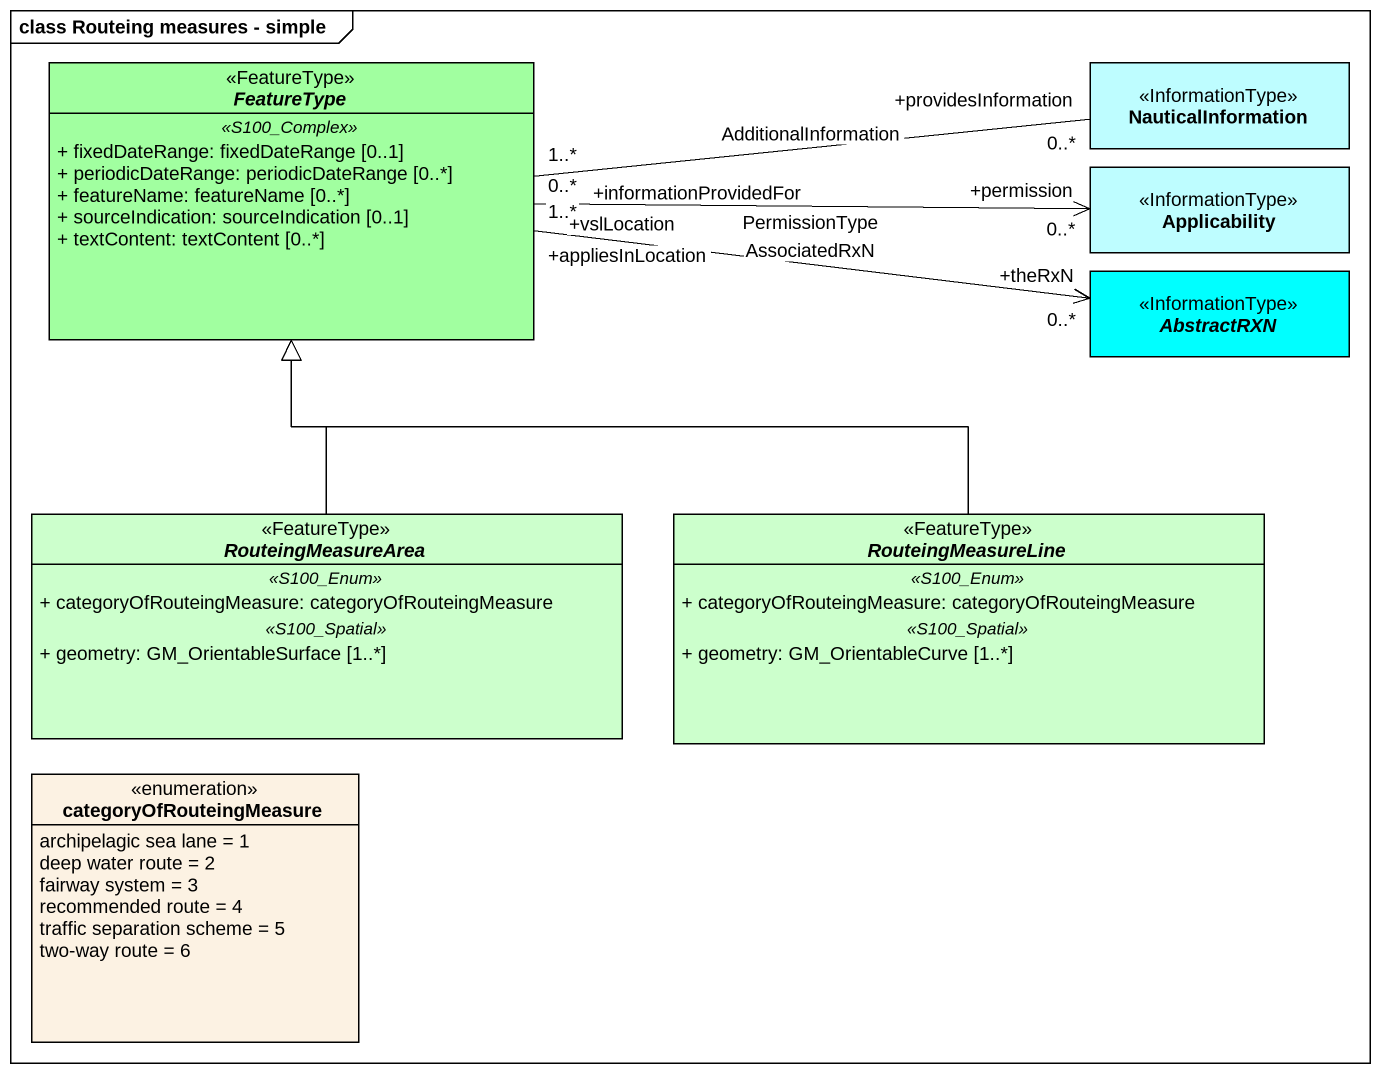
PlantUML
@startuml
mainframe class Routeing measures - simple
hide circle
hide empty members
skinparam classAttributeIconSize 0
abstract class FeatureType <<FeatureType>> #A1FFA0 {
  .. <<S100_Complex>> ..
  + fixedDateRange: fixedDateRange [0..1]
  + periodicDateRange: periodicDateRange [0..*]
  + featureName: featureName [0..*]
  + sourceIndication: sourceIndication [0..1]
  + textContent: textContent [0..*]
}
class NauticalInformation <<InformationType>> #BEFDFF
class Applicability <<InformationType>> #BEFDFF
abstract class AbstractRXN <<InformationType>> #00FFFF
abstract class RouteingMeasureArea <<FeatureType>> #CCFFCC {
  .. <<S100_Enum>> ..
  + categoryOfRouteingMeasure: categoryOfRouteingMeasure
  .. <<S100_Spatial>> ..
  + geometry: GM_OrientableSurface [1..*]
}
abstract class RouteingMeasureLine <<FeatureType>> #CCFFCC {
  .. <<S100_Enum>> ..
  + categoryOfRouteingMeasure: categoryOfRouteingMeasure
  .. <<S100_Spatial>> ..
  + geometry: GM_OrientableCurve [1..*]
}
enum categoryOfRouteingMeasure #FCF2E3 {
  archipelagic sea lane = 1
  deep water route = 2
  fairway system = 3
  recommended route = 4
  traffic separation scheme = 5
  two-way route = 6
}
FeatureType "+informationProvidedFor\n1..*" -right- "+providesInformation\n0..*" NauticalInformation : AdditionalInformation
FeatureType "+vslLocation\n0..*" -right-> "+permission\n0..*" Applicability : PermissionType
FeatureType "+appliesInLocation\n1..*" -right-> "+theRxN\n0..*" AbstractRXN : AssociatedRxN
RouteingMeasureArea -up-|> FeatureType
RouteingMeasureLine -up-|> FeatureType
@enduml
